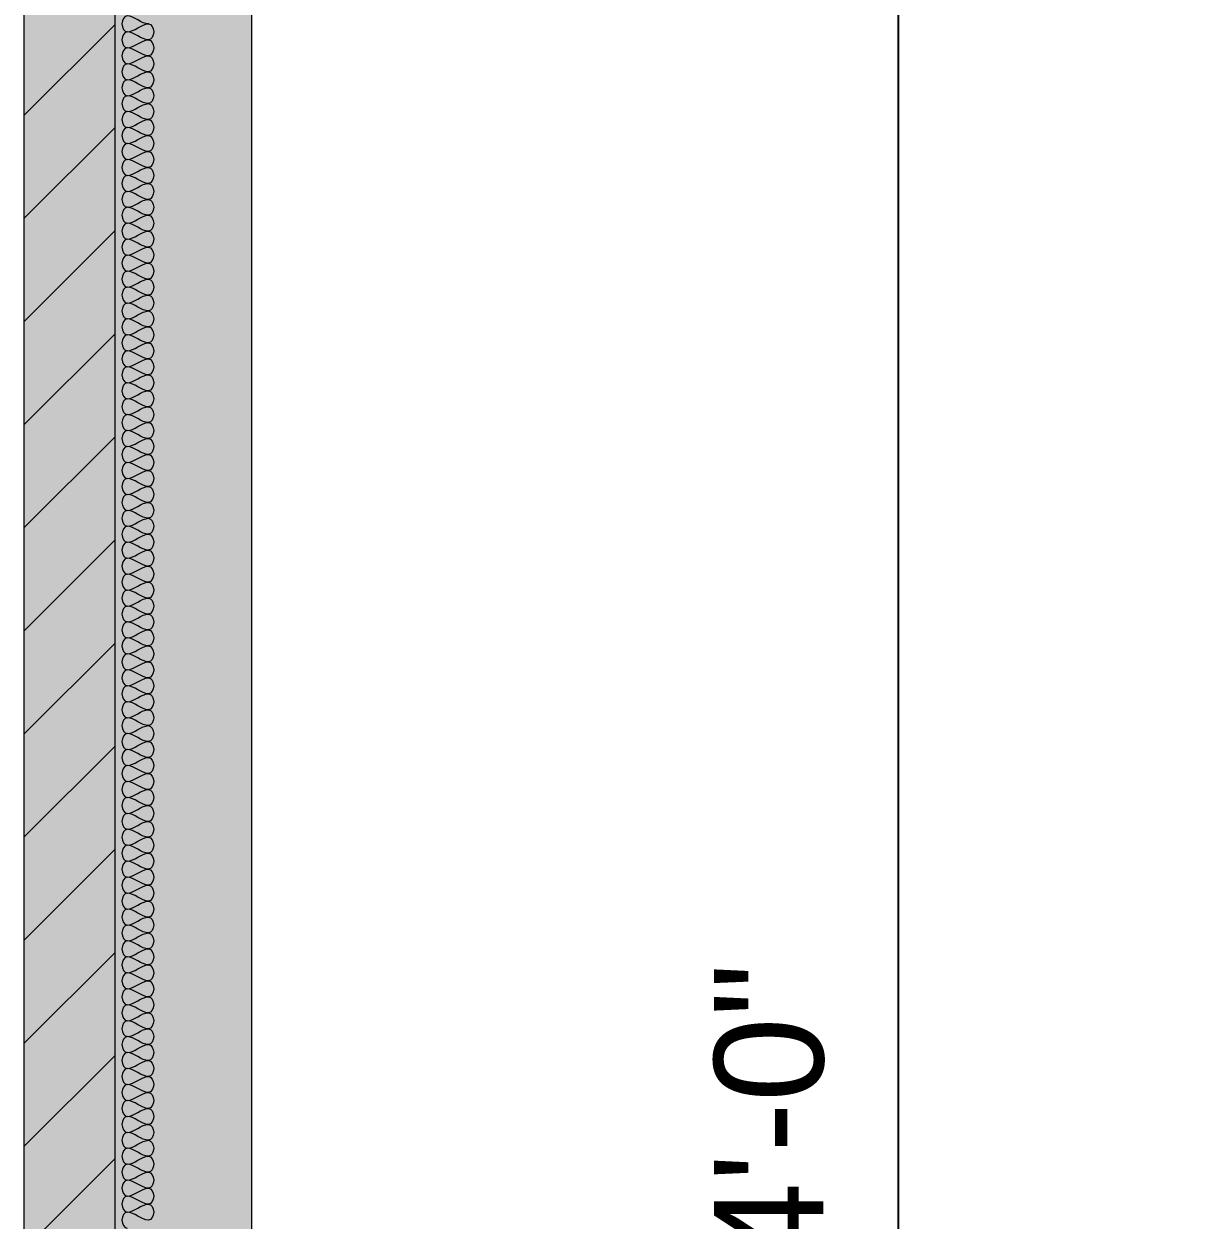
# Model space of a CAD drawing. Header units: inches. Extents: x 1913 to 24953, y -2945 to 1064.
# Drawn here: x 24172.2 to 24300, y -540.8 to -409.6 of the extents above; entities that cross this region are included whole.
import ezdxf

# ---------------------------------------------------------------- set-up
doc = ezdxf.new("R2010")
doc.units = ezdxf.units.IN
doc.header["$MEASUREMENT"] = 0
for name, color, linetype, lineweight in [('A-ANNO-DIMS', 211, 'Continuous', 9), ('A-DETL', 90, 'Continuous', 9), ('A-WALL', 113, 'Continuous', 13), ('A-WALL-PATT', 111, 'Continuous', 50)]:
    doc.layers.add(name, color=color, linetype=linetype, lineweight=lineweight)
doc.styles.add('Arial', font='arial.ttf', dxfattribs={"height": 12})
doc.dimstyles.new('Linear_-_3_32__Arial', dxfattribs={"dimscale": 12, "dimtxt": 12.243113, "dimasz": 1.333333, "dimexe": 1, "dimexo": 0.666667, "dimgap": 0.666667, "dimtad": 1, "dimdec": 5, "dimrnd": 0.03125, "dimzin": 1, "dimdsep": 46, "dimlunit": 4, "dimtxsty": 'Arial', "dimblk1": 'OBLIQUE', "dimblk2": 'OBLIQUE', "dimsah": 1, "dimcen": 0.09, "dimdle": 1, "dimazin": 0, "dimtfac": 1, "dimtdec": 4, "dimtix": 1, "dimtmove": 0, "dimatfit": 3, "dimfxl": 1, "dimtvp": 1, "dimtfill": 1, "dimfrac": 2, "dimtolj": 1, "dimtzin": 0, "dimarcsym": 2})

# ---------------------------------------------------------------- blocks, each defined once
blk = doc.blocks.new('_Oblique')
at = {"color": 0, "linetype": 'ByBlock', "lineweight": -2}
blk.add_line((-0.5, -0.5), (0.5, 0.5), dxfattribs=at)
blk = doc.blocks.new('*D806')
at = {"layer": 'A-ANNO-DIMS', "color": 0, "lineweight": -2, "transparency": 16777216}
for p, q in [((24420.62, 786.04), (24420.62, -1541.96)), ((24190, 774.04), (24432.62, 774.04)), ((24192.72, -1529.96), (24432.62, -1529.96))]:
    blk.add_line(p, q, dxfattribs=at)
at = {"layer": 'Defpoints', "color": 0, "lineweight": 0, "transparency": 16777216}
for p in [(24182, 774.04), (24184.72, -1529.96), (24420.62, -1529.96)]:
    blk.add_point(p, dxfattribs=at)
at = {"layer": 'A-ANNO-DIMS', "color": 0, "lineweight": -2, "transparency": 16777216, "xscale": 16, "yscale": 16, "zscale": 16}
for p, rotation in [((24420.62, 774.04), 90), ((24420.62, -1529.96), 270)]:
    blk.add_blockref('_Oblique', p, dxfattribs=dict(at, rotation=rotation))
at = {"layer": 'A-ANNO-DIMS', "color": 0, "lineweight": 0, "transparency": 16777216, "insert": (24406.5, -377.96), "char_height": 12, "width": 73.4587, "attachment_point": 5, "rotation": 90, "style": 'Arial'}
blk.add_mtext('\\A1;192\'-0"', dxfattribs=at)
blk = doc.blocks.new('*D759')
at = {"layer": 'A-ANNO-DIMS', "color": 0, "lineweight": -2, "transparency": 16777216}
for p, q in [((24268.17, -377.96), (24268.17, -689.96)), ((24204.72, -389.96), (24280.17, -389.96)), ((24204.72, -677.96), (24280.17, -677.96))]:
    blk.add_line(p, q, dxfattribs=at)
at = {"layer": 'Defpoints', "color": 0, "lineweight": 0, "transparency": 16777216}
for p in [(24196.72, -389.96), (24196.72, -677.96), (24268.17, -677.96)]:
    blk.add_point(p, dxfattribs=at)
at = {"layer": 'A-ANNO-DIMS', "color": 0, "lineweight": -2, "transparency": 16777216, "xscale": 16, "yscale": 16, "zscale": 16}
for p, rotation in [((24268.17, -389.96), 90), ((24268.17, -677.96), 270)]:
    blk.add_blockref('_Oblique', p, dxfattribs=dict(at, rotation=rotation))
at = {"layer": 'A-ANNO-DIMS', "color": 0, "lineweight": 0, "transparency": 16777216, "insert": (24254.04, -533.96), "char_height": 12, "width": 62.3834, "attachment_point": 5, "rotation": 90, "style": 'Arial'}
blk.add_mtext('\\A1;24\'-0"', dxfattribs=at)
blk = doc.blocks.new('*D768')
at = {"layer": 'A-ANNO-DIMS', "color": 0, "lineweight": -2, "transparency": 16777216}
for p, q in [((24388.62, -977.96), (24388.62, -53.96)), ((24184.82, -65.96), (24400.62, -65.96)), ((24205.22, -965.96), (24400.62, -965.96))]:
    blk.add_line(p, q, dxfattribs=at)
at = {"layer": 'Defpoints', "color": 0, "lineweight": 0, "transparency": 16777216}
for p in [(24176.82, -65.96), (24388.62, -65.96), (24197.22, -965.96)]:
    blk.add_point(p, dxfattribs=at)
at = {"layer": 'A-ANNO-DIMS', "color": 0, "lineweight": -2, "transparency": 16777216, "xscale": 16, "yscale": 16, "zscale": 16}
for p, rotation in [((24388.62, -65.96), 90), ((24388.62, -965.96), 270)]:
    blk.add_blockref('_Oblique', p, dxfattribs=dict(at, rotation=rotation))
at = {"layer": 'A-ANNO-DIMS', "color": 0, "lineweight": 0, "transparency": 16777216, "insert": (24374.5, -515.96), "char_height": 12, "width": 51.3081, "attachment_point": 5, "rotation": 90, "style": 'Arial'}
blk.add_mtext('\\A1;75\'-0"', dxfattribs=at)

msp = doc.modelspace()

# ---------------------------------------------------------------- hatches: boundary and pattern name
at = {"layer": 'A-WALL-PATT', "lineweight": 0}
h = msp.add_hatch(dxfattribs=at)
h.set_pattern_fill('FP_1', color=256, style=0, pattern_type=2)
h.set_pattern_definition([(50, (23317.123, 399.692), (36.72335, -3.213), [3.84, -42.24]), (355, (23317.123, 399.69), (-7.1044, 38.51274), [3.072, -33.792]), (100.451, (23320.183, 399.424), (29.62024, 35.29956), [3.263, -35.898]), (46.184, (23317.123, 409.93), (54.6425, -8.4752), [5.76, -63.36]), (96.636, (23321.68, 409.226), (47.854, 49.8752), [4.895, -53.848]), (351.184, (23317.123, 409.93), (47.8553, 49.8749), [4.608, -50.688]), (21, (23322.243, 407.372), (30.56126, -20.614), [3.84, -42.24]), (326, (23322.243, 407.37), (12.4577, 37.1283), [3.072, -33.792]), (71.451, (23324.79, 405.654), (43.02, 16.5135), [3.263, -35.898]), (37.5, (23317.123, 399.692), (0.6228, 17.04428), [1.69, -31.693, 1.69, -32.614, -33.92]), (37.5, (23317.123, 399.692), (0.6228, 17.04428), [-67.686, 1.69, -32.23]), (7.5, (23317.123, 399.692), (13.4694, 20.19387), [1.69, -17.869, 1.69, -30.925, -12.928]), (7.5, (23317.123, 399.692), (13.4694, 20.19387), [-52.173, 1.69, -11.238]), (327.5, (23305.705, 399.692), (27.33168, -1.15522), [1.69, -11.11, 1.69, -38.246, -52.992]), (327.5, (23305.705, 399.692), (27.33168, -1.15522), [-52.736, 1.69, -51.302]), (317.5, (23300.585, 399.692), (29.85903, 5.12498), [1.69, -14.95, 1.69, -24.832, -37.632]), (317.5, (23300.585, 399.692), (29.85903, 5.12498), [-43.162, 1.69, -35.942])])
h.paths.add_polyline_path([(24172.225, -35.956342), (24197.225, -35.956342), (24197.225, -46.641983), (24197.225, -66.641983), (24197.225, -142.641983), (24197.225, -162.641983), (24197.225, -965.956342), (24172.225, -965.956342), (24172.225, -291.956342), (24172.225, -271.956342), (24172.225, -172.956342), (24172.225, -162.956342)], flags=0)
h.paths.add_polyline_path([(24172.225, 193.043658), (24197.225, 193.043658), (24197.225, 0.043658), (24172.225, 0.043658)], flags=0)
h = msp.add_hatch(dxfattribs=at)
h.set_pattern_fill('FP_2', color=256, style=0, pattern_type=2)
h.set_pattern_definition([(45, (23317.1235, 399.692), (-5.656854, 5.656854), [])])
h.paths.add_polyline_path([(24172.225, 0.043658), (24182.225, 0.043658), (24182.225, 193.043658), (24172.225, 193.043658)])
h.paths.add_polyline_path([(24172.225, -965.956342), (24182.225, -965.956342), (24182.225, -35.956342), (24172.225, -35.956342)])
h.paths.add_polyline_path([(24172.225, -1325.956441), (24182.225, -1325.956441), (24182.225, -1085.956342), (24172.225, -1085.956342)])
h.paths.add_polyline_path([(24182.225, -1457.956342), (24172.225, -1457.956342), (24172.225, -1517.456342), (24182.225, -1517.456342)])

# ---------------------------------------------------------------- linework, layer by layer
at = {"layer": 'A-DETL', "lineweight": 0}
for points in [[(24183.558333, -408.706342), (24183.283347, -408.706342), (24182.666653, -409.581342), (24183.283347, -410.456342), (24183.558333, -410.456342)], [(24185.891667, -409.581342), (24185.089952, -409.581342), (24184.360048, -408.706342), (24183.558333, -408.706342)], [(24183.558333, -410.456342), (24183.283347, -410.456342), (24182.666653, -411.331342), (24183.283347, -412.206342), (24183.558333, -412.206342)], [(24183.558333, -410.456342), (24184.360048, -410.456342), (24185.089952, -409.581342), (24185.891667, -409.581342)], [(24185.891667, -411.331342), (24185.089952, -411.331342), (24184.360048, -410.456342), (24183.558333, -410.456342)], [(24185.891667, -409.581342), (24186.166653, -409.581342), (24186.783347, -410.456342), (24186.166653, -411.331342), (24185.891667, -411.331342)], [(24183.558333, -412.206342), (24184.360048, -412.206342), (24185.089952, -411.331342), (24185.891667, -411.331342)], [(24185.891667, -411.331342), (24186.166653, -411.331342), (24186.783347, -412.206342), (24186.166653, -413.081342), (24185.891667, -413.081342)], [(24183.558333, -412.206342), (24183.283347, -412.206342), (24182.666653, -413.081342), (24183.283347, -413.956342), (24183.558333, -413.956342)], [(24185.891667, -413.081342), (24185.089952, -413.081342), (24184.360048, -412.206342), (24183.558333, -412.206342)], [(24183.558333, -413.956342), (24184.360048, -413.956342), (24185.089952, -413.081342), (24185.891667, -413.081342)], [(24185.891667, -413.081342), (24186.166653, -413.081342), (24186.783347, -413.956342), (24186.166653, -414.831342), (24185.891667, -414.831342)], [(24183.558333, -413.956342), (24183.283347, -413.956342), (24182.666653, -414.831342), (24183.283347, -415.706342), (24183.558333, -415.706342)], [(24185.891667, -414.831342), (24185.089952, -414.831342), (24184.360048, -413.956342), (24183.558333, -413.956342)], [(24183.558333, -415.706342), (24183.283347, -415.706342), (24182.666653, -416.581342), (24183.283347, -417.456342), (24183.558333, -417.456342)], [(24183.558333, -415.706342), (24184.360048, -415.706342), (24185.089952, -414.831342), (24185.891667, -414.831342)], [(24185.891667, -416.581342), (24185.089952, -416.581342), (24184.360048, -415.706342), (24183.558333, -415.706342)], [(24185.891667, -414.831342), (24186.166653, -414.831342), (24186.783347, -415.706342), (24186.166653, -416.581342), (24185.891667, -416.581342)], [(24183.558333, -417.456342), (24184.360048, -417.456342), (24185.089952, -416.581342), (24185.891667, -416.581342)], [(24185.891667, -416.581342), (24186.166653, -416.581342), (24186.783347, -417.456342), (24186.166653, -418.331342), (24185.891667, -418.331342)], [(24183.558333, -417.456342), (24183.283347, -417.456342), (24182.666653, -418.331342), (24183.283347, -419.206342), (24183.558333, -419.206342)], [(24185.891667, -418.331342), (24185.089952, -418.331342), (24184.360048, -417.456342), (24183.558333, -417.456342)], [(24183.558333, -419.206342), (24184.360048, -419.206342), (24185.089952, -418.331342), (24185.891667, -418.331342)], [(24185.891667, -418.331342), (24186.166653, -418.331342), (24186.783347, -419.206342), (24186.166653, -420.081342), (24185.891667, -420.081342)], [(24183.558333, -419.206342), (24183.283347, -419.206342), (24182.666653, -420.081342), (24183.283347, -420.956342), (24183.558333, -420.956342)], [(24185.891667, -420.081342), (24185.089952, -420.081342), (24184.360048, -419.206342), (24183.558333, -419.206342)], [(24183.558333, -420.956342), (24183.283347, -420.956342), (24182.666653, -421.831342), (24183.283347, -422.706342), (24183.558333, -422.706342)], [(24183.558333, -420.956342), (24184.360048, -420.956342), (24185.089952, -420.081342), (24185.891667, -420.081342)], [(24185.891667, -421.831342), (24185.089952, -421.831342), (24184.360048, -420.956342), (24183.558333, -420.956342)], [(24185.891667, -420.081342), (24186.166653, -420.081342), (24186.783347, -420.956342), (24186.166653, -421.831342), (24185.891667, -421.831342)], [(24183.558333, -422.706342), (24184.360048, -422.706342), (24185.089952, -421.831342), (24185.891667, -421.831342)], [(24185.891667, -421.831342), (24186.166653, -421.831342), (24186.783347, -422.706342), (24186.166653, -423.581342), (24185.891667, -423.581342)], [(24183.558333, -422.706342), (24183.283347, -422.706342), (24182.666653, -423.581342), (24183.283347, -424.456342), (24183.558333, -424.456342)], [(24185.891667, -423.581342), (24185.089952, -423.581342), (24184.360048, -422.706342), (24183.558333, -422.706342)], [(24183.558333, -424.456342), (24184.360048, -424.456342), (24185.089952, -423.581342), (24185.891667, -423.581342)], [(24185.891667, -423.581342), (24186.166653, -423.581342), (24186.783347, -424.456342), (24186.166653, -425.331342), (24185.891667, -425.331342)], [(24183.558333, -424.456342), (24183.283347, -424.456342), (24182.666653, -425.331342), (24183.283347, -426.206342), (24183.558333, -426.206342)], [(24185.891667, -425.331342), (24185.089952, -425.331342), (24184.360048, -424.456342), (24183.558333, -424.456342)], [(24183.558333, -426.206342), (24183.283347, -426.206342), (24182.666653, -427.081342), (24183.283347, -427.956342), (24183.558333, -427.956342)], [(24183.558333, -426.206342), (24184.360048, -426.206342), (24185.089952, -425.331342), (24185.891667, -425.331342)], [(24185.891667, -427.081342), (24185.089952, -427.081342), (24184.360048, -426.206342), (24183.558333, -426.206342)], [(24185.891667, -425.331342), (24186.166653, -425.331342), (24186.783347, -426.206342), (24186.166653, -427.081342), (24185.891667, -427.081342)], [(24183.558333, -427.956342), (24184.360048, -427.956342), (24185.089952, -427.081342), (24185.891667, -427.081342)], [(24185.891667, -427.081342), (24186.166653, -427.081342), (24186.783347, -427.956342), (24186.166653, -428.831342), (24185.891667, -428.831342)], [(24183.558333, -427.956342), (24183.283347, -427.956342), (24182.666653, -428.831342), (24183.283347, -429.706342), (24183.558333, -429.706342)], [(24185.891667, -428.831342), (24185.089952, -428.831342), (24184.360048, -427.956342), (24183.558333, -427.956342)], [(24183.558333, -429.706342), (24184.360048, -429.706342), (24185.089952, -428.831342), (24185.891667, -428.831342)], [(24185.891667, -428.831342), (24186.166653, -428.831342), (24186.783347, -429.706342), (24186.166653, -430.581342), (24185.891667, -430.581342)], [(24183.558333, -429.706342), (24183.283347, -429.706342), (24182.666653, -430.581342), (24183.283347, -431.456342), (24183.558333, -431.456342)], [(24185.891667, -430.581342), (24185.089952, -430.581342), (24184.360048, -429.706342), (24183.558333, -429.706342)], [(24183.558333, -431.456342), (24183.283347, -431.456342), (24182.666653, -432.331342), (24183.283347, -433.206342), (24183.558333, -433.206342)], [(24183.558333, -431.456342), (24184.360048, -431.456342), (24185.089952, -430.581342), (24185.891667, -430.581342)], [(24185.891667, -432.331342), (24185.089952, -432.331342), (24184.360048, -431.456342), (24183.558333, -431.456342)], [(24185.891667, -430.581342), (24186.166653, -430.581342), (24186.783347, -431.456342), (24186.166653, -432.331342), (24185.891667, -432.331342)], [(24183.558333, -433.206342), (24184.360048, -433.206342), (24185.089952, -432.331342), (24185.891667, -432.331342)], [(24185.891667, -432.331342), (24186.166653, -432.331342), (24186.783347, -433.206342), (24186.166653, -434.081342), (24185.891667, -434.081342)], [(24183.558333, -433.206342), (24183.283347, -433.206342), (24182.666653, -434.081342), (24183.283347, -434.956342), (24183.558333, -434.956342)], [(24185.891667, -434.081342), (24185.089952, -434.081342), (24184.360048, -433.206342), (24183.558333, -433.206342)], [(24183.558333, -434.956342), (24184.360048, -434.956342), (24185.089952, -434.081342), (24185.891667, -434.081342)], [(24185.891667, -434.081342), (24186.166653, -434.081342), (24186.783347, -434.956342), (24186.166653, -435.831342), (24185.891667, -435.831342)], [(24183.558333, -434.956342), (24183.283347, -434.956342), (24182.666653, -435.831342), (24183.283347, -436.706342), (24183.558333, -436.706342)], [(24185.891667, -435.831342), (24185.089952, -435.831342), (24184.360048, -434.956342), (24183.558333, -434.956342)], [(24183.558333, -436.706342), (24183.283347, -436.706342), (24182.666653, -437.581342), (24183.283347, -438.456342), (24183.558333, -438.456342)], [(24183.558333, -436.706342), (24184.360048, -436.706342), (24185.089952, -435.831342), (24185.891667, -435.831342)], [(24185.891667, -437.581342), (24185.089952, -437.581342), (24184.360048, -436.706342), (24183.558333, -436.706342)], [(24185.891667, -435.831342), (24186.166653, -435.831342), (24186.783347, -436.706342), (24186.166653, -437.581342), (24185.891667, -437.581342)], [(24183.558333, -438.456342), (24184.360048, -438.456342), (24185.089952, -437.581342), (24185.891667, -437.581342)], [(24185.891667, -437.581342), (24186.166653, -437.581342), (24186.783347, -438.456342), (24186.166653, -439.331342), (24185.891667, -439.331342)], [(24183.558333, -438.456342), (24183.283347, -438.456342), (24182.666653, -439.331342), (24183.283347, -440.206342), (24183.558333, -440.206342)], [(24185.891667, -439.331342), (24185.089952, -439.331342), (24184.360048, -438.456342), (24183.558333, -438.456342)], [(24183.558333, -440.206342), (24184.360048, -440.206342), (24185.089952, -439.331342), (24185.891667, -439.331342)], [(24185.891667, -439.331342), (24186.166653, -439.331342), (24186.783347, -440.206342), (24186.166653, -441.081342), (24185.891667, -441.081342)], [(24183.558333, -440.206342), (24183.283347, -440.206342), (24182.666653, -441.081342), (24183.283347, -441.956342), (24183.558333, -441.956342)], [(24185.891667, -441.081342), (24185.089952, -441.081342), (24184.360048, -440.206342), (24183.558333, -440.206342)], [(24183.558333, -441.956342), (24183.283347, -441.956342), (24182.666653, -442.831342), (24183.283347, -443.706342), (24183.558333, -443.706342)], [(24183.558333, -441.956342), (24184.360048, -441.956342), (24185.089952, -441.081342), (24185.891667, -441.081342)], [(24185.891667, -442.831342), (24185.089952, -442.831342), (24184.360048, -441.956342), (24183.558333, -441.956342)], [(24185.891667, -441.081342), (24186.166653, -441.081342), (24186.783347, -441.956342), (24186.166653, -442.831342), (24185.891667, -442.831342)], [(24183.558333, -443.706342), (24184.360048, -443.706342), (24185.089952, -442.831342), (24185.891667, -442.831342)], [(24185.891667, -442.831342), (24186.166653, -442.831342), (24186.783347, -443.706342), (24186.166653, -444.581342), (24185.891667, -444.581342)], [(24183.558333, -443.706342), (24183.283347, -443.706342), (24182.666653, -444.581342), (24183.283347, -445.456342), (24183.558333, -445.456342)], [(24185.891667, -444.581342), (24185.089952, -444.581342), (24184.360048, -443.706342), (24183.558333, -443.706342)], [(24183.558333, -445.456342), (24184.360048, -445.456342), (24185.089952, -444.581342), (24185.891667, -444.581342)], [(24185.891667, -444.581342), (24186.166653, -444.581342), (24186.783347, -445.456342), (24186.166653, -446.331342), (24185.891667, -446.331342)], [(24183.558333, -445.456342), (24183.283347, -445.456342), (24182.666653, -446.331342), (24183.283347, -447.206342), (24183.558333, -447.206342)], [(24185.891667, -446.331342), (24185.089952, -446.331342), (24184.360048, -445.456342), (24183.558333, -445.456342)], [(24183.558333, -447.206342), (24183.283347, -447.206342), (24182.666653, -448.081342), (24183.283347, -448.956342), (24183.558333, -448.956342)], [(24183.558333, -447.206342), (24184.360048, -447.206342), (24185.089952, -446.331342), (24185.891667, -446.331342)], [(24185.891667, -448.081342), (24185.089952, -448.081342), (24184.360048, -447.206342), (24183.558333, -447.206342)], [(24185.891667, -446.331342), (24186.166653, -446.331342), (24186.783347, -447.206342), (24186.166653, -448.081342), (24185.891667, -448.081342)], [(24183.558333, -448.956342), (24184.360048, -448.956342), (24185.089952, -448.081342), (24185.891667, -448.081342)], [(24185.891667, -448.081342), (24186.166653, -448.081342), (24186.783347, -448.956342), (24186.166653, -449.831342), (24185.891667, -449.831342)], [(24183.558333, -448.956342), (24183.283347, -448.956342), (24182.666653, -449.831342), (24183.283347, -450.706342), (24183.558333, -450.706342)], [(24185.891667, -449.831342), (24185.089952, -449.831342), (24184.360048, -448.956342), (24183.558333, -448.956342)], [(24183.558333, -450.706342), (24184.360048, -450.706342), (24185.089952, -449.831342), (24185.891667, -449.831342)], [(24185.891667, -449.831342), (24186.166653, -449.831342), (24186.783347, -450.706342), (24186.166653, -451.581342), (24185.891667, -451.581342)], [(24183.558333, -450.706342), (24183.283347, -450.706342), (24182.666653, -451.581342), (24183.283347, -452.456342), (24183.558333, -452.456342)], [(24185.891667, -451.581342), (24185.089952, -451.581342), (24184.360048, -450.706342), (24183.558333, -450.706342)], [(24183.558333, -452.456342), (24183.283347, -452.456342), (24182.666653, -453.331342), (24183.283347, -454.206342), (24183.558333, -454.206342)], [(24183.558333, -452.456342), (24184.360048, -452.456342), (24185.089952, -451.581342), (24185.891667, -451.581342)], [(24185.891667, -453.331342), (24185.089952, -453.331342), (24184.360048, -452.456342), (24183.558333, -452.456342)], [(24185.891667, -451.581342), (24186.166653, -451.581342), (24186.783347, -452.456342), (24186.166653, -453.331342), (24185.891667, -453.331342)], [(24183.558333, -454.206342), (24184.360048, -454.206342), (24185.089952, -453.331342), (24185.891667, -453.331342)], [(24185.891667, -453.331342), (24186.166653, -453.331342), (24186.783347, -454.206342), (24186.166653, -455.081342), (24185.891667, -455.081342)], [(24183.558333, -454.206342), (24183.283347, -454.206342), (24182.666653, -455.081342), (24183.283347, -455.956342), (24183.558333, -455.956342)], [(24185.891667, -455.081342), (24185.089952, -455.081342), (24184.360048, -454.206342), (24183.558333, -454.206342)], [(24183.558333, -455.956342), (24184.360048, -455.956342), (24185.089952, -455.081342), (24185.891667, -455.081342)], [(24185.891667, -455.081342), (24186.166653, -455.081342), (24186.783347, -455.956342), (24186.166653, -456.831342), (24185.891667, -456.831342)], [(24183.558333, -455.956342), (24183.283347, -455.956342), (24182.666653, -456.831342), (24183.283347, -457.706342), (24183.558333, -457.706342)], [(24185.891667, -456.831342), (24185.089952, -456.831342), (24184.360048, -455.956342), (24183.558333, -455.956342)], [(24183.558333, -457.706342), (24183.283347, -457.706342), (24182.666653, -458.581342), (24183.283347, -459.456342), (24183.558333, -459.456342)], [(24183.558333, -457.706342), (24184.360048, -457.706342), (24185.089952, -456.831342), (24185.891667, -456.831342)], [(24185.891667, -458.581342), (24185.089952, -458.581342), (24184.360048, -457.706342), (24183.558333, -457.706342)], [(24185.891667, -456.831342), (24186.166653, -456.831342), (24186.783347, -457.706342), (24186.166653, -458.581342), (24185.891667, -458.581342)], [(24183.558333, -459.456342), (24184.360048, -459.456342), (24185.089952, -458.581342), (24185.891667, -458.581342)], [(24185.891667, -458.581342), (24186.166653, -458.581342), (24186.783347, -459.456342), (24186.166653, -460.331342), (24185.891667, -460.331342)], [(24183.558333, -459.456342), (24183.283347, -459.456342), (24182.666653, -460.331342), (24183.283347, -461.206342), (24183.558333, -461.206342)], [(24185.891667, -460.331342), (24185.089952, -460.331342), (24184.360048, -459.456342), (24183.558333, -459.456342)], [(24183.558333, -461.206342), (24184.360048, -461.206342), (24185.089952, -460.331342), (24185.891667, -460.331342)], [(24185.891667, -460.331342), (24186.166653, -460.331342), (24186.783347, -461.206342), (24186.166653, -462.081342), (24185.891667, -462.081342)], [(24183.558333, -461.206342), (24183.283347, -461.206342), (24182.666653, -462.081342), (24183.283347, -462.956342), (24183.558333, -462.956342)], [(24185.891667, -462.081342), (24185.089952, -462.081342), (24184.360048, -461.206342), (24183.558333, -461.206342)], [(24183.558333, -462.956342), (24183.283347, -462.956342), (24182.666653, -463.831342), (24183.283347, -464.706342), (24183.558333, -464.706342)], [(24183.558333, -462.956342), (24184.360048, -462.956342), (24185.089952, -462.081342), (24185.891667, -462.081342)], [(24185.891667, -463.831342), (24185.089952, -463.831342), (24184.360048, -462.956342), (24183.558333, -462.956342)], [(24185.891667, -462.081342), (24186.166653, -462.081342), (24186.783347, -462.956342), (24186.166653, -463.831342), (24185.891667, -463.831342)], [(24183.558333, -464.706342), (24184.360048, -464.706342), (24185.089952, -463.831342), (24185.891667, -463.831342)], [(24185.891667, -463.831342), (24186.166653, -463.831342), (24186.783347, -464.706342), (24186.166653, -465.581342), (24185.891667, -465.581342)], [(24183.558333, -464.706342), (24183.283347, -464.706342), (24182.666653, -465.581342), (24183.283347, -466.456342), (24183.558333, -466.456342)], [(24185.891667, -465.581342), (24185.089952, -465.581342), (24184.360048, -464.706342), (24183.558333, -464.706342)], [(24183.558333, -466.456342), (24184.360048, -466.456342), (24185.089952, -465.581342), (24185.891667, -465.581342)], [(24185.891667, -465.581342), (24186.166653, -465.581342), (24186.783347, -466.456342), (24186.166653, -467.331342), (24185.891667, -467.331342)], [(24183.558333, -466.456342), (24183.283347, -466.456342), (24182.666653, -467.331342), (24183.283347, -468.206342), (24183.558333, -468.206342)], [(24185.891667, -467.331342), (24185.089952, -467.331342), (24184.360048, -466.456342), (24183.558333, -466.456342)], [(24183.558333, -468.206342), (24183.283347, -468.206342), (24182.666653, -469.081342), (24183.283347, -469.956342), (24183.558333, -469.956342)], [(24183.558333, -468.206342), (24184.360048, -468.206342), (24185.089952, -467.331342), (24185.891667, -467.331342)], [(24185.891667, -469.081342), (24185.089952, -469.081342), (24184.360048, -468.206342), (24183.558333, -468.206342)], [(24185.891667, -467.331342), (24186.166653, -467.331342), (24186.783347, -468.206342), (24186.166653, -469.081342), (24185.891667, -469.081342)], [(24183.558333, -469.956342), (24184.360048, -469.956342), (24185.089952, -469.081342), (24185.891667, -469.081342)], [(24185.891667, -469.081342), (24186.166653, -469.081342), (24186.783347, -469.956342), (24186.166653, -470.831342), (24185.891667, -470.831342)], [(24183.558333, -469.956342), (24183.283347, -469.956342), (24182.666653, -470.831342), (24183.283347, -471.706342), (24183.558333, -471.706342)], [(24185.891667, -470.831342), (24185.089952, -470.831342), (24184.360048, -469.956342), (24183.558333, -469.956342)], [(24183.558333, -471.706342), (24184.360048, -471.706342), (24185.089952, -470.831342), (24185.891667, -470.831342)], [(24185.891667, -470.831342), (24186.166653, -470.831342), (24186.783347, -471.706342), (24186.166653, -472.581342), (24185.891667, -472.581342)], [(24183.558333, -471.706342), (24183.283347, -471.706342), (24182.666653, -472.581342), (24183.283347, -473.456342), (24183.558333, -473.456342)], [(24185.891667, -472.581342), (24185.089952, -472.581342), (24184.360048, -471.706342), (24183.558333, -471.706342)], [(24183.558333, -473.456342), (24183.283347, -473.456342), (24182.666653, -474.331342), (24183.283347, -475.206342), (24183.558333, -475.206342)], [(24183.558333, -473.456342), (24184.360048, -473.456342), (24185.089952, -472.581342), (24185.891667, -472.581342)], [(24185.891667, -474.331342), (24185.089952, -474.331342), (24184.360048, -473.456342), (24183.558333, -473.456342)], [(24185.891667, -472.581342), (24186.166653, -472.581342), (24186.783347, -473.456342), (24186.166653, -474.331342), (24185.891667, -474.331342)], [(24183.558333, -475.206342), (24184.360048, -475.206342), (24185.089952, -474.331342), (24185.891667, -474.331342)], [(24185.891667, -474.331342), (24186.166653, -474.331342), (24186.783347, -475.206342), (24186.166653, -476.081342), (24185.891667, -476.081342)], [(24183.558333, -475.206342), (24183.283347, -475.206342), (24182.666653, -476.081342), (24183.283347, -476.956342), (24183.558333, -476.956342)], [(24185.891667, -476.081342), (24185.089952, -476.081342), (24184.360048, -475.206342), (24183.558333, -475.206342)], [(24183.558333, -476.956342), (24184.360048, -476.956342), (24185.089952, -476.081342), (24185.891667, -476.081342)], [(24185.891667, -476.081342), (24186.166653, -476.081342), (24186.783347, -476.956342), (24186.166653, -477.831342), (24185.891667, -477.831342)], [(24183.558333, -476.956342), (24183.283347, -476.956342), (24182.666653, -477.831342), (24183.283347, -478.706342), (24183.558333, -478.706342)], [(24185.891667, -477.831342), (24185.089952, -477.831342), (24184.360048, -476.956342), (24183.558333, -476.956342)], [(24183.558333, -478.706342), (24183.283347, -478.706342), (24182.666653, -479.581342), (24183.283347, -480.456342), (24183.558333, -480.456342)], [(24183.558333, -478.706342), (24184.360048, -478.706342), (24185.089952, -477.831342), (24185.891667, -477.831342)], [(24185.891667, -479.581342), (24185.089952, -479.581342), (24184.360048, -478.706342), (24183.558333, -478.706342)], [(24185.891667, -477.831342), (24186.166653, -477.831342), (24186.783347, -478.706342), (24186.166653, -479.581342), (24185.891667, -479.581342)], [(24183.558333, -480.456342), (24184.360048, -480.456342), (24185.089952, -479.581342), (24185.891667, -479.581342)], [(24185.891667, -479.581342), (24186.166653, -479.581342), (24186.783347, -480.456342), (24186.166653, -481.331342), (24185.891667, -481.331342)], [(24183.558333, -480.456342), (24183.283347, -480.456342), (24182.666653, -481.331342), (24183.283347, -482.206342), (24183.558333, -482.206342)], [(24185.891667, -481.331342), (24185.089952, -481.331342), (24184.360048, -480.456342), (24183.558333, -480.456342)], [(24183.558333, -482.206342), (24184.360048, -482.206342), (24185.089952, -481.331342), (24185.891667, -481.331342)], [(24185.891667, -481.331342), (24186.166653, -481.331342), (24186.783347, -482.206342), (24186.166653, -483.081342), (24185.891667, -483.081342)], [(24183.558333, -482.206342), (24183.283347, -482.206342), (24182.666653, -483.081342), (24183.283347, -483.956342), (24183.558333, -483.956342)], [(24185.891667, -483.081342), (24185.089952, -483.081342), (24184.360048, -482.206342), (24183.558333, -482.206342)], [(24183.558333, -483.956342), (24183.283347, -483.956342), (24182.666653, -484.831342), (24183.283347, -485.706342), (24183.558333, -485.706342)], [(24183.558333, -483.956342), (24184.360048, -483.956342), (24185.089952, -483.081342), (24185.891667, -483.081342)], [(24185.891667, -484.831342), (24185.089952, -484.831342), (24184.360048, -483.956342), (24183.558333, -483.956342)], [(24185.891667, -483.081342), (24186.166653, -483.081342), (24186.783347, -483.956342), (24186.166653, -484.831342), (24185.891667, -484.831342)], [(24183.558333, -485.706342), (24184.360048, -485.706342), (24185.089952, -484.831342), (24185.891667, -484.831342)], [(24185.891667, -484.831342), (24186.166653, -484.831342), (24186.783347, -485.706342), (24186.166653, -486.581342), (24185.891667, -486.581342)], [(24183.558333, -485.706342), (24183.283347, -485.706342), (24182.666653, -486.581342), (24183.283347, -487.456342), (24183.558333, -487.456342)], [(24185.891667, -486.581342), (24185.089952, -486.581342), (24184.360048, -485.706342), (24183.558333, -485.706342)], [(24183.558333, -487.456342), (24184.360048, -487.456342), (24185.089952, -486.581342), (24185.891667, -486.581342)], [(24185.891667, -486.581342), (24186.166653, -486.581342), (24186.783347, -487.456342), (24186.166653, -488.331342), (24185.891667, -488.331342)], [(24183.558333, -487.456342), (24183.283347, -487.456342), (24182.666653, -488.331342), (24183.283347, -489.206342), (24183.558333, -489.206342)], [(24185.891667, -488.331342), (24185.089952, -488.331342), (24184.360048, -487.456342), (24183.558333, -487.456342)], [(24183.558333, -489.206342), (24183.283347, -489.206342), (24182.666653, -490.081342), (24183.283347, -490.956342), (24183.558333, -490.956342)], [(24183.558333, -489.206342), (24184.360048, -489.206342), (24185.089952, -488.331342), (24185.891667, -488.331342)], [(24185.891667, -490.081342), (24185.089952, -490.081342), (24184.360048, -489.206342), (24183.558333, -489.206342)], [(24185.891667, -488.331342), (24186.166653, -488.331342), (24186.783347, -489.206342), (24186.166653, -490.081342), (24185.891667, -490.081342)], [(24183.558333, -490.956342), (24184.360048, -490.956342), (24185.089952, -490.081342), (24185.891667, -490.081342)], [(24185.891667, -490.081342), (24186.166653, -490.081342), (24186.783347, -490.956342), (24186.166653, -491.831342), (24185.891667, -491.831342)], [(24183.558333, -490.956342), (24183.283347, -490.956342), (24182.666653, -491.831342), (24183.283347, -492.706342), (24183.558333, -492.706342)], [(24185.891667, -491.831342), (24185.089952, -491.831342), (24184.360048, -490.956342), (24183.558333, -490.956342)], [(24183.558333, -492.706342), (24184.360048, -492.706342), (24185.089952, -491.831342), (24185.891667, -491.831342)], [(24185.891667, -491.831342), (24186.166653, -491.831342), (24186.783347, -492.706342), (24186.166653, -493.581342), (24185.891667, -493.581342)], [(24183.558333, -492.706342), (24183.283347, -492.706342), (24182.666653, -493.581342), (24183.283347, -494.456342), (24183.558333, -494.456342)], [(24185.891667, -493.581342), (24185.089952, -493.581342), (24184.360048, -492.706342), (24183.558333, -492.706342)], [(24183.558333, -494.456342), (24183.283347, -494.456342), (24182.666653, -495.331342), (24183.283347, -496.206342), (24183.558333, -496.206342)], [(24183.558333, -494.456342), (24184.360048, -494.456342), (24185.089952, -493.581342), (24185.891667, -493.581342)], [(24185.891667, -495.331342), (24185.089952, -495.331342), (24184.360048, -494.456342), (24183.558333, -494.456342)], [(24185.891667, -493.581342), (24186.166653, -493.581342), (24186.783347, -494.456342), (24186.166653, -495.331342), (24185.891667, -495.331342)], [(24183.558333, -496.206342), (24184.360048, -496.206342), (24185.089952, -495.331342), (24185.891667, -495.331342)], [(24185.891667, -495.331342), (24186.166653, -495.331342), (24186.783347, -496.206342), (24186.166653, -497.081342), (24185.891667, -497.081342)], [(24183.558333, -496.206342), (24183.283347, -496.206342), (24182.666653, -497.081342), (24183.283347, -497.956342), (24183.558333, -497.956342)], [(24185.891667, -497.081342), (24185.089952, -497.081342), (24184.360048, -496.206342), (24183.558333, -496.206342)], [(24183.558333, -497.956342), (24184.360048, -497.956342), (24185.089952, -497.081342), (24185.891667, -497.081342)], [(24185.891667, -497.081342), (24186.166653, -497.081342), (24186.783347, -497.956342), (24186.166653, -498.831342), (24185.891667, -498.831342)], [(24183.558333, -497.956342), (24183.283347, -497.956342), (24182.666653, -498.831342), (24183.283347, -499.706342), (24183.558333, -499.706342)], [(24185.891667, -498.831342), (24185.089952, -498.831342), (24184.360048, -497.956342), (24183.558333, -497.956342)], [(24183.558333, -499.706342), (24183.283347, -499.706342), (24182.666653, -500.581342), (24183.283347, -501.456342), (24183.558333, -501.456342)], [(24183.558333, -499.706342), (24184.360048, -499.706342), (24185.089952, -498.831342), (24185.891667, -498.831342)], [(24185.891667, -500.581342), (24185.089952, -500.581342), (24184.360048, -499.706342), (24183.558333, -499.706342)], [(24185.891667, -498.831342), (24186.166653, -498.831342), (24186.783347, -499.706342), (24186.166653, -500.581342), (24185.891667, -500.581342)], [(24183.558333, -501.456342), (24184.360048, -501.456342), (24185.089952, -500.581342), (24185.891667, -500.581342)], [(24185.891667, -500.581342), (24186.166653, -500.581342), (24186.783347, -501.456342), (24186.166653, -502.331342), (24185.891667, -502.331342)], [(24183.558333, -501.456342), (24183.283347, -501.456342), (24182.666653, -502.331342), (24183.283347, -503.206342), (24183.558333, -503.206342)], [(24185.891667, -502.331342), (24185.089952, -502.331342), (24184.360048, -501.456342), (24183.558333, -501.456342)], [(24183.558333, -503.206342), (24184.360048, -503.206342), (24185.089952, -502.331342), (24185.891667, -502.331342)], [(24185.891667, -502.331342), (24186.166653, -502.331342), (24186.783347, -503.206342), (24186.166653, -504.081342), (24185.891667, -504.081342)], [(24183.558333, -503.206342), (24183.283347, -503.206342), (24182.666653, -504.081342), (24183.283347, -504.956342), (24183.558333, -504.956342)], [(24185.891667, -504.081342), (24185.089952, -504.081342), (24184.360048, -503.206342), (24183.558333, -503.206342)], [(24183.558333, -504.956342), (24183.283347, -504.956342), (24182.666653, -505.831342), (24183.283347, -506.706342), (24183.558333, -506.706342)], [(24183.558333, -504.956342), (24184.360048, -504.956342), (24185.089952, -504.081342), (24185.891667, -504.081342)], [(24185.891667, -505.831342), (24185.089952, -505.831342), (24184.360048, -504.956342), (24183.558333, -504.956342)], [(24185.891667, -504.081342), (24186.166653, -504.081342), (24186.783347, -504.956342), (24186.166653, -505.831342), (24185.891667, -505.831342)], [(24183.558333, -506.706342), (24184.360048, -506.706342), (24185.089952, -505.831342), (24185.891667, -505.831342)], [(24185.891667, -505.831342), (24186.166653, -505.831342), (24186.783347, -506.706342), (24186.166653, -507.581342), (24185.891667, -507.581342)], [(24183.558333, -506.706342), (24183.283347, -506.706342), (24182.666653, -507.581342), (24183.283347, -508.456342), (24183.558333, -508.456342)], [(24185.891667, -507.581342), (24185.089952, -507.581342), (24184.360048, -506.706342), (24183.558333, -506.706342)], [(24183.558333, -508.456342), (24184.360048, -508.456342), (24185.089952, -507.581342), (24185.891667, -507.581342)], [(24185.891667, -507.581342), (24186.166653, -507.581342), (24186.783347, -508.456342), (24186.166653, -509.331342), (24185.891667, -509.331342)], [(24183.558333, -508.456342), (24183.283347, -508.456342), (24182.666653, -509.331342), (24183.283347, -510.206342), (24183.558333, -510.206342)], [(24185.891667, -509.331342), (24185.089952, -509.331342), (24184.360048, -508.456342), (24183.558333, -508.456342)], [(24183.558333, -510.206342), (24183.283347, -510.206342), (24182.666653, -511.081342), (24183.283347, -511.956342), (24183.558333, -511.956342)], [(24183.558333, -510.206342), (24184.360048, -510.206342), (24185.089952, -509.331342), (24185.891667, -509.331342)], [(24185.891667, -511.081342), (24185.089952, -511.081342), (24184.360048, -510.206342), (24183.558333, -510.206342)], [(24185.891667, -509.331342), (24186.166653, -509.331342), (24186.783347, -510.206342), (24186.166653, -511.081342), (24185.891667, -511.081342)], [(24183.558333, -511.956342), (24184.360048, -511.956342), (24185.089952, -511.081342), (24185.891667, -511.081342)], [(24185.891667, -511.081342), (24186.166653, -511.081342), (24186.783347, -511.956342), (24186.166653, -512.831342), (24185.891667, -512.831342)], [(24183.558333, -511.956342), (24183.283347, -511.956342), (24182.666653, -512.831342), (24183.283347, -513.706342), (24183.558333, -513.706342)], [(24185.891667, -512.831342), (24185.089952, -512.831342), (24184.360048, -511.956342), (24183.558333, -511.956342)], [(24183.558333, -513.706342), (24184.360048, -513.706342), (24185.089952, -512.831342), (24185.891667, -512.831342)], [(24185.891667, -512.831342), (24186.166653, -512.831342), (24186.783347, -513.706342), (24186.166653, -514.581342), (24185.891667, -514.581342)], [(24183.558333, -513.706342), (24183.283347, -513.706342), (24182.666653, -514.581342), (24183.283347, -515.456342), (24183.558333, -515.456342)], [(24185.891667, -514.581342), (24185.089952, -514.581342), (24184.360048, -513.706342), (24183.558333, -513.706342)], [(24183.558333, -515.456342), (24183.283347, -515.456342), (24182.666653, -516.331342), (24183.283347, -517.206342), (24183.558333, -517.206342)], [(24183.558333, -515.456342), (24184.360048, -515.456342), (24185.089952, -514.581342), (24185.891667, -514.581342)], [(24185.891667, -516.331342), (24185.089952, -516.331342), (24184.360048, -515.456342), (24183.558333, -515.456342)], [(24185.891667, -514.581342), (24186.166653, -514.581342), (24186.783347, -515.456342), (24186.166653, -516.331342), (24185.891667, -516.331342)], [(24183.558333, -517.206342), (24184.360048, -517.206342), (24185.089952, -516.331342), (24185.891667, -516.331342)], [(24185.891667, -516.331342), (24186.166653, -516.331342), (24186.783347, -517.206342), (24186.166653, -518.081342), (24185.891667, -518.081342)], [(24183.558333, -517.206342), (24183.283347, -517.206342), (24182.666653, -518.081342), (24183.283347, -518.956342), (24183.558333, -518.956342)], [(24185.891667, -518.081342), (24185.089952, -518.081342), (24184.360048, -517.206342), (24183.558333, -517.206342)], [(24183.558333, -518.956342), (24184.360048, -518.956342), (24185.089952, -518.081342), (24185.891667, -518.081342)], [(24185.891667, -518.081342), (24186.166653, -518.081342), (24186.783347, -518.956342), (24186.166653, -519.831342), (24185.891667, -519.831342)], [(24183.558333, -518.956342), (24183.283347, -518.956342), (24182.666653, -519.831342), (24183.283347, -520.706342), (24183.558333, -520.706342)], [(24185.891667, -519.831342), (24185.089952, -519.831342), (24184.360048, -518.956342), (24183.558333, -518.956342)], [(24183.558333, -520.706342), (24183.283347, -520.706342), (24182.666653, -521.581342), (24183.283347, -522.456342), (24183.558333, -522.456342)], [(24183.558333, -520.706342), (24184.360048, -520.706342), (24185.089952, -519.831342), (24185.891667, -519.831342)], [(24185.891667, -521.581342), (24185.089952, -521.581342), (24184.360048, -520.706342), (24183.558333, -520.706342)], [(24185.891667, -519.831342), (24186.166653, -519.831342), (24186.783347, -520.706342), (24186.166653, -521.581342), (24185.891667, -521.581342)], [(24183.558333, -522.456342), (24184.360048, -522.456342), (24185.089952, -521.581342), (24185.891667, -521.581342)], [(24185.891667, -521.581342), (24186.166653, -521.581342), (24186.783347, -522.456342), (24186.166653, -523.331342), (24185.891667, -523.331342)], [(24183.558333, -522.456342), (24183.283347, -522.456342), (24182.666653, -523.331342), (24183.283347, -524.206342), (24183.558333, -524.206342)], [(24185.891667, -523.331342), (24185.089952, -523.331342), (24184.360048, -522.456342), (24183.558333, -522.456342)], [(24183.558333, -524.206342), (24184.360048, -524.206342), (24185.089952, -523.331342), (24185.891667, -523.331342)], [(24185.891667, -523.331342), (24186.166653, -523.331342), (24186.783347, -524.206342), (24186.166653, -525.081342), (24185.891667, -525.081342)], [(24183.558333, -524.206342), (24183.283347, -524.206342), (24182.666653, -525.081342), (24183.283347, -525.956342), (24183.558333, -525.956342)], [(24185.891667, -525.081342), (24185.089952, -525.081342), (24184.360048, -524.206342), (24183.558333, -524.206342)], [(24183.558333, -525.956342), (24183.283347, -525.956342), (24182.666653, -526.831342), (24183.283347, -527.706342), (24183.558333, -527.706342)], [(24183.558333, -525.956342), (24184.360048, -525.956342), (24185.089952, -525.081342), (24185.891667, -525.081342)], [(24185.891667, -526.831342), (24185.089952, -526.831342), (24184.360048, -525.956342), (24183.558333, -525.956342)], [(24185.891667, -525.081342), (24186.166653, -525.081342), (24186.783347, -525.956342), (24186.166653, -526.831342), (24185.891667, -526.831342)], [(24183.558333, -527.706342), (24184.360048, -527.706342), (24185.089952, -526.831342), (24185.891667, -526.831342)], [(24185.891667, -526.831342), (24186.166653, -526.831342), (24186.783347, -527.706342), (24186.166653, -528.581342), (24185.891667, -528.581342)], [(24183.558333, -527.706342), (24183.283347, -527.706342), (24182.666653, -528.581342), (24183.283347, -529.456342), (24183.558333, -529.456342)], [(24185.891667, -528.581342), (24185.089952, -528.581342), (24184.360048, -527.706342), (24183.558333, -527.706342)], [(24183.558333, -529.456342), (24184.360048, -529.456342), (24185.089952, -528.581342), (24185.891667, -528.581342)], [(24185.891667, -528.581342), (24186.166653, -528.581342), (24186.783347, -529.456342), (24186.166653, -530.331342), (24185.891667, -530.331342)], [(24183.558333, -529.456342), (24183.283347, -529.456342), (24182.666653, -530.331342), (24183.283347, -531.206342), (24183.558333, -531.206342)], [(24185.891667, -530.331342), (24185.089952, -530.331342), (24184.360048, -529.456342), (24183.558333, -529.456342)], [(24183.558333, -531.206342), (24183.283347, -531.206342), (24182.666653, -532.081342), (24183.283347, -532.956342), (24183.558333, -532.956342)], [(24183.558333, -531.206342), (24184.360048, -531.206342), (24185.089952, -530.331342), (24185.891667, -530.331342)], [(24185.891667, -532.081342), (24185.089952, -532.081342), (24184.360048, -531.206342), (24183.558333, -531.206342)], [(24185.891667, -530.331342), (24186.166653, -530.331342), (24186.783347, -531.206342), (24186.166653, -532.081342), (24185.891667, -532.081342)], [(24183.558333, -532.956342), (24184.360048, -532.956342), (24185.089952, -532.081342), (24185.891667, -532.081342)], [(24185.891667, -532.081342), (24186.166653, -532.081342), (24186.783347, -532.956342), (24186.166653, -533.831342), (24185.891667, -533.831342)], [(24183.558333, -532.956342), (24183.283347, -532.956342), (24182.666653, -533.831342), (24183.283347, -534.706342), (24183.558333, -534.706342)], [(24185.891667, -533.831342), (24185.089952, -533.831342), (24184.360048, -532.956342), (24183.558333, -532.956342)], [(24183.558333, -534.706342), (24184.360048, -534.706342), (24185.089952, -533.831342), (24185.891667, -533.831342)], [(24185.891667, -533.831342), (24186.166653, -533.831342), (24186.783347, -534.706342), (24186.166653, -535.581342), (24185.891667, -535.581342)], [(24183.558333, -534.706342), (24183.283347, -534.706342), (24182.666653, -535.581342), (24183.283347, -536.456342), (24183.558333, -536.456342)], [(24185.891667, -535.581342), (24185.089952, -535.581342), (24184.360048, -534.706342), (24183.558333, -534.706342)], [(24183.558333, -536.456342), (24183.283347, -536.456342), (24182.666653, -537.331342), (24183.283347, -538.206342), (24183.558333, -538.206342)], [(24183.558333, -536.456342), (24184.360048, -536.456342), (24185.089952, -535.581342), (24185.891667, -535.581342)], [(24185.891667, -537.331342), (24185.089952, -537.331342), (24184.360048, -536.456342), (24183.558333, -536.456342)], [(24185.891667, -535.581342), (24186.166653, -535.581342), (24186.783347, -536.456342), (24186.166653, -537.331342), (24185.891667, -537.331342)], [(24183.558333, -538.206342), (24184.360048, -538.206342), (24185.089952, -537.331342), (24185.891667, -537.331342)], [(24185.891667, -537.331342), (24186.166653, -537.331342), (24186.783347, -538.206342), (24186.166653, -539.081342), (24185.891667, -539.081342)], [(24183.558333, -538.206342), (24183.283347, -538.206342), (24182.666653, -539.081342), (24183.283347, -539.956342), (24183.558333, -539.956342)], [(24185.891667, -539.081342), (24185.089952, -539.081342), (24184.360048, -538.206342), (24183.558333, -538.206342)], [(24183.558333, -539.956342), (24184.360048, -539.956342), (24185.089952, -539.081342), (24185.891667, -539.081342)], [(24185.891667, -539.081342), (24186.166653, -539.081342), (24186.783347, -539.956342), (24186.166653, -540.831342), (24185.891667, -540.831342)], [(24183.558333, -539.956342), (24183.283347, -539.956342), (24182.666653, -540.831342), (24183.283347, -541.706342), (24183.558333, -541.706342)], [(24185.891667, -540.831342), (24185.089952, -540.831342), (24184.360048, -539.956342), (24183.558333, -539.956342)]]:
    msp.add_open_spline(points, degree=3, dxfattribs=at)
at = {"layer": 'A-WALL', "lineweight": 0}
for p, q in [((24172.225, -35.956342), (24172.225, -965.956342)), ((24197.225, -965.956342), (24197.225, -162.641983)), ((24182.225, -653.956342), (24182.225, -389.956342))]:
    msp.add_line(p, q, dxfattribs=at)

# ---------------------------------------------------------------- dimensions: what is measured, and where the dimension line sits
at = {"layer": 'A-ANNO-DIMS', "color": 1, "lineweight": 0}
for base, p1, p2, picture, middle in [((24420.622218, -1529.956342), (24181.998223, 774.043658), (24184.725, -1529.956342), '*D806', (24406.495342, -377.956342)), ((24388.622218, -65.956342), (24197.225, -965.956342), (24176.81875, -65.956342), '*D768', (24374.495342, -515.956342)), ((24268.165337, -677.956342), (24196.725, -389.956342), (24196.725, -677.956342), '*D759', (24254.038462, -533.956342))]:
    dim = msp.add_linear_dim(base=base, p1=p1, p2=p2, angle=90, dimstyle='Linear_-_3_32__Arial', override={"dimpost": '<>', "dimfxl": 60, "dimtfill": 0}, dxfattribs=at)
    dim.commit()
    dim.dimension.update_dxf_attribs({"geometry": picture, "text_midpoint": middle})

doc.saveas('drawing.dxf')
